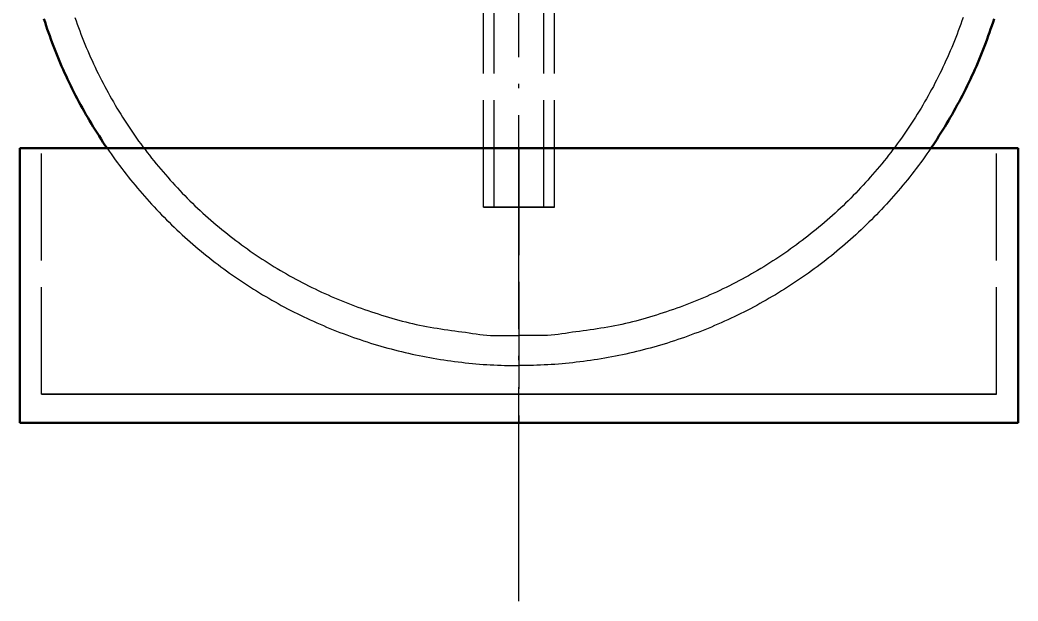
# Model space of a CAD drawing. Header units: millimetres. Extents: x 0 to 420, y 0 to 297.
# Drawn here: x 162.3 to 190.3, y 104 to 120.29 of the extents above; entities that cross this region are included whole.
import ezdxf

# ---------------------------------------------------------------- set-up
doc = ezdxf.new("R2010")
doc.units = ezdxf.units.MM
doc.linetypes.add('ISO02-TRAZOS', pattern=[3.75, 3, -0.75])
doc.linetypes.add('ISO04-TRAZO-PUNTO', pattern=[7.625, 6, -0.75, 0.125, -0.75])
for name, color, linetype, lineweight in [('01-VISIBLE', 7, 'CONTINUOUS', 50), ('02-OCULTA', 4, 'ISO02-TRAZOS', 25), ('03-EJE', 1, 'ISO04-TRAZO-PUNTO', 25)]:
    doc.layers.add(name, color=color, linetype=linetype, lineweight=lineweight)

msp = doc.modelspace()

# ---------------------------------------------------------------- linework, layer by layer
at = {"layer": '01-VISIBLE'}
for p, q in [((162.298, 109), (162.298, 116.7)), ((190.298, 109), (190.298, 116.7))]:
    msp.add_line(p, q, dxfattribs=at)
for points in [[(162.969, 120.322), (163.001, 120.226), (163.033, 120.13), (163.066, 120.035), (163.099, 119.939), (163.133, 119.844), (163.168, 119.749), (163.203, 119.654), (163.238, 119.559), (163.275, 119.465), (163.312, 119.371), (163.35, 119.277), (163.388, 119.184), (163.428, 119.09), (163.468, 118.997), (163.508, 118.905), (163.55, 118.813), (163.592, 118.721), (163.635, 118.629), (163.678, 118.538), (163.722, 118.447), (163.767, 118.356), (163.813, 118.266), (163.859, 118.176), (163.906, 118.086), (163.953, 117.997), (164.001, 117.908), (164.05, 117.819), (164.1, 117.731), (164.15, 117.643), (164.2, 117.555), (164.251, 117.468), (164.303, 117.381), (164.356, 117.295), (164.409, 117.209), (164.462, 117.123), (164.517, 117.038), (164.572, 116.953), (164.627, 116.868), (164.683, 116.784), (164.74, 116.7)], [(189.627, 120.322), (189.596, 120.226), (189.563, 120.13), (189.53, 120.035), (189.497, 119.939), (189.463, 119.844), (189.429, 119.749), (189.394, 119.654), (189.358, 119.559), (189.322, 119.465), (189.285, 119.371), (189.247, 119.277), (189.208, 119.184), (189.169, 119.09), (189.129, 118.997), (189.088, 118.905), (189.047, 118.813), (189.004, 118.721), (188.962, 118.629), (188.918, 118.538), (188.874, 118.447), (188.829, 118.356), (188.783, 118.266), (188.737, 118.176), (188.69, 118.086), (188.643, 117.997), (188.595, 117.908), (188.546, 117.819), (188.497, 117.731), (188.447, 117.643), (188.396, 117.555), (188.345, 117.468), (188.293, 117.381), (188.241, 117.295), (188.188, 117.209), (188.134, 117.123), (188.08, 117.038), (188.025, 116.953), (187.969, 116.868), (187.913, 116.784), (187.856, 116.7)], [(162.298, 116.7), (162.398, 116.7), (162.498, 116.7), (162.598, 116.7), (162.698, 116.7), (162.798, 116.7), (162.898, 116.7), (162.998, 116.7), (163.098, 116.7), (163.198, 116.7), (163.298, 116.7), (163.398, 116.7), (163.498, 116.7), (163.598, 116.7), (163.698, 116.7), (163.798, 116.7), (163.898, 116.7), (163.998, 116.7), (164.098, 116.7), (164.198, 116.7), (164.298, 116.7), (164.398, 116.7), (164.498, 116.7), (164.598, 116.7), (164.698, 116.7), (164.798, 116.7), (164.898, 116.7), (164.998, 116.7), (165.098, 116.7), (165.198, 116.7), (165.298, 116.7), (165.398, 116.7), (165.498, 116.7), (165.598, 116.7), (165.698, 116.7), (165.798, 116.7), (165.898, 116.7), (165.998, 116.7), (166.098, 116.7), (166.198, 116.7), (166.298, 116.7), (166.398, 116.7), (166.498, 116.7), (166.598, 116.7), (166.698, 116.7), (166.798, 116.7), (166.898, 116.7), (166.998, 116.7), (167.098, 116.7), (167.198, 116.7), (167.298, 116.7), (167.398, 116.7), (167.498, 116.7), (167.598, 116.7), (167.698, 116.7), (167.798, 116.7), (167.898, 116.7), (167.998, 116.7), (168.098, 116.7), (168.198, 116.7), (168.298, 116.7), (168.398, 116.7), (168.498, 116.7), (168.598, 116.7), (168.698, 116.7), (168.798, 116.7), (168.898, 116.7), (168.998, 116.7), (169.098, 116.7), (169.198, 116.7), (169.298, 116.7), (169.398, 116.7), (169.498, 116.7), (169.598, 116.7), (169.698, 116.7), (169.798, 116.7), (169.898, 116.7), (169.998, 116.7), (170.098, 116.7), (170.198, 116.7), (170.298, 116.7), (170.398, 116.7), (170.498, 116.7), (170.598, 116.7), (170.698, 116.7), (170.798, 116.7), (170.898, 116.7), (170.998, 116.7), (171.098, 116.7), (171.198, 116.7), (171.298, 116.7), (171.398, 116.7), (171.498, 116.7), (171.598, 116.7), (171.698, 116.7), (171.798, 116.7), (171.898, 116.7), (171.998, 116.7), (172.098, 116.7), (172.198, 116.7), (172.298, 116.7), (172.398, 116.7), (172.498, 116.7), (172.598, 116.7), (172.698, 116.7), (172.798, 116.7), (172.898, 116.7), (172.998, 116.7), (173.098, 116.7), (173.198, 116.7), (173.298, 116.7), (173.398, 116.7), (173.498, 116.7), (173.598, 116.7), (173.698, 116.7), (173.798, 116.7), (173.898, 116.7), (173.998, 116.7), (174.098, 116.7), (174.198, 116.7), (174.298, 116.7), (174.398, 116.7), (174.498, 116.7), (174.598, 116.7), (174.698, 116.7), (174.798, 116.7), (174.898, 116.7), (174.998, 116.7), (175.098, 116.7), (175.198, 116.7), (175.298, 116.7), (175.398, 116.7), (175.498, 116.7), (175.598, 116.7), (175.698, 116.7), (175.798, 116.7), (175.898, 116.7), (175.998, 116.7), (176.098, 116.7), (176.198, 116.7), (176.298, 116.7), (176.398, 116.7), (176.498, 116.7), (176.598, 116.7), (176.698, 116.7), (176.798, 116.7), (176.898, 116.7), (176.998, 116.7), (177.098, 116.7), (177.198, 116.7), (177.298, 116.7), (177.398, 116.7), (177.498, 116.7), (177.598, 116.7), (177.698, 116.7), (177.798, 116.7), (177.898, 116.7), (177.998, 116.7), (178.098, 116.7), (178.198, 116.7), (178.298, 116.7), (178.398, 116.7), (178.498, 116.7), (178.598, 116.7), (178.698, 116.7), (178.798, 116.7), (178.898, 116.7), (178.998, 116.7), (179.098, 116.7), (179.198, 116.7), (179.298, 116.7), (179.398, 116.7), (179.498, 116.7), (179.598, 116.7), (179.698, 116.7), (179.798, 116.7), (179.898, 116.7), (179.998, 116.7), (180.098, 116.7), (180.198, 116.7), (180.298, 116.7), (180.398, 116.7), (180.498, 116.7), (180.598, 116.7), (180.698, 116.7), (180.798, 116.7), (180.898, 116.7), (180.998, 116.7), (181.098, 116.7), (181.198, 116.7), (181.298, 116.7), (181.398, 116.7), (181.498, 116.7), (181.598, 116.7), (181.698, 116.7), (181.798, 116.7), (181.898, 116.7), (181.998, 116.7), (182.098, 116.7), (182.198, 116.7), (182.298, 116.7), (182.398, 116.7), (182.498, 116.7), (182.598, 116.7), (182.698, 116.7), (182.798, 116.7), (182.898, 116.7), (182.998, 116.7), (183.098, 116.7), (183.198, 116.7), (183.298, 116.7), (183.398, 116.7), (183.498, 116.7), (183.598, 116.7), (183.698, 116.7), (183.798, 116.7), (183.898, 116.7), (183.998, 116.7), (184.098, 116.7), (184.198, 116.7), (184.298, 116.7), (184.398, 116.7), (184.498, 116.7), (184.598, 116.7), (184.698, 116.7), (184.798, 116.7), (184.898, 116.7), (184.998, 116.7), (185.098, 116.7), (185.198, 116.7), (185.298, 116.7), (185.398, 116.7), (185.498, 116.7), (185.598, 116.7), (185.698, 116.7), (185.798, 116.7), (185.898, 116.7), (185.998, 116.7), (186.098, 116.7), (186.198, 116.7), (186.298, 116.7), (186.398, 116.7), (186.498, 116.7), (186.598, 116.7), (186.698, 116.7), (186.798, 116.7), (186.898, 116.7), (186.998, 116.7), (187.098, 116.7), (187.198, 116.7), (187.298, 116.7), (187.398, 116.7), (187.498, 116.7), (187.598, 116.7), (187.698, 116.7), (187.798, 116.7), (187.898, 116.7), (187.998, 116.7), (188.098, 116.7), (188.198, 116.7), (188.298, 116.7), (188.398, 116.7), (188.498, 116.7), (188.598, 116.7), (188.698, 116.7), (188.798, 116.7), (188.898, 116.7), (188.998, 116.7), (189.098, 116.7), (189.198, 116.7), (189.298, 116.7), (189.398, 116.7), (189.498, 116.7), (189.598, 116.7), (189.698, 116.7), (189.798, 116.7), (189.898, 116.7), (189.998, 116.7), (190.098, 116.7), (190.198, 116.7), (190.298, 116.7)], [(162.298, 109), (162.398, 109), (162.498, 109), (162.598, 109), (162.698, 109), (162.798, 109), (162.898, 109), (162.998, 109), (163.098, 109), (163.198, 109), (163.298, 109), (163.398, 109), (163.498, 109), (163.598, 109), (163.698, 109), (163.798, 109), (163.898, 109), (163.998, 109), (164.098, 109), (164.198, 109), (164.298, 109), (164.398, 109), (164.498, 109), (164.598, 109), (164.698, 109), (164.798, 109), (164.898, 109), (164.998, 109), (165.098, 109), (165.198, 109), (165.298, 109), (165.398, 109), (165.498, 109), (165.598, 109), (165.698, 109), (165.798, 109), (165.898, 109), (165.998, 109), (166.098, 109), (166.198, 109), (166.298, 109), (166.398, 109), (166.498, 109), (166.598, 109), (166.698, 109), (166.798, 109), (166.898, 109), (166.998, 109), (167.098, 109), (167.198, 109), (167.298, 109), (167.398, 109), (167.498, 109), (167.598, 109), (167.698, 109), (167.798, 109), (167.898, 109), (167.998, 109), (168.098, 109), (168.198, 109), (168.298, 109), (168.398, 109), (168.498, 109), (168.598, 109), (168.698, 109), (168.798, 109), (168.898, 109), (168.998, 109), (169.098, 109), (169.198, 109), (169.298, 109), (169.398, 109), (169.498, 109), (169.598, 109), (169.698, 109), (169.798, 109), (169.898, 109), (169.998, 109), (170.098, 109), (170.198, 109), (170.298, 109), (170.398, 109), (170.498, 109), (170.598, 109), (170.698, 109), (170.798, 109), (170.898, 109), (170.998, 109), (171.098, 109), (171.198, 109), (171.298, 109), (171.398, 109), (171.498, 109), (171.598, 109), (171.698, 109), (171.798, 109), (171.898, 109), (171.998, 109), (172.098, 109), (172.198, 109), (172.298, 109), (172.398, 109), (172.498, 109), (172.598, 109), (172.698, 109), (172.798, 109), (172.898, 109), (172.998, 109), (173.098, 109), (173.198, 109), (173.298, 109), (173.398, 109), (173.498, 109), (173.598, 109), (173.698, 109), (173.798, 109), (173.898, 109), (173.998, 109), (174.098, 109), (174.198, 109), (174.298, 109), (174.398, 109), (174.498, 109), (174.598, 109), (174.698, 109), (174.798, 109), (174.898, 109), (174.998, 109), (175.098, 109), (175.198, 109), (175.298, 109), (175.398, 109), (175.498, 109), (175.598, 109), (175.698, 109), (175.798, 109), (175.898, 109), (175.998, 109), (176.098, 109), (176.198, 109), (176.298, 109), (176.398, 109), (176.498, 109), (176.598, 109), (176.698, 109), (176.798, 109), (176.898, 109), (176.998, 109), (177.098, 109), (177.198, 109), (177.298, 109), (177.398, 109), (177.498, 109), (177.598, 109), (177.698, 109), (177.798, 109), (177.898, 109), (177.998, 109), (178.098, 109), (178.198, 109), (178.298, 109), (178.398, 109), (178.498, 109), (178.598, 109), (178.698, 109), (178.798, 109), (178.898, 109), (178.998, 109), (179.098, 109), (179.198, 109), (179.298, 109), (179.398, 109), (179.498, 109), (179.598, 109), (179.698, 109), (179.798, 109), (179.898, 109), (179.998, 109), (180.098, 109), (180.198, 109), (180.298, 109), (180.398, 109), (180.498, 109), (180.598, 109), (180.698, 109), (180.798, 109), (180.898, 109), (180.998, 109), (181.098, 109), (181.198, 109), (181.298, 109), (181.398, 109), (181.498, 109), (181.598, 109), (181.698, 109), (181.798, 109), (181.898, 109), (181.998, 109), (182.098, 109), (182.198, 109), (182.298, 109), (182.398, 109), (182.498, 109), (182.598, 109), (182.698, 109), (182.798, 109), (182.898, 109), (182.998, 109), (183.098, 109), (183.198, 109), (183.298, 109), (183.398, 109), (183.498, 109), (183.598, 109), (183.698, 109), (183.798, 109), (183.898, 109), (183.998, 109), (184.098, 109), (184.198, 109), (184.298, 109), (184.398, 109), (184.498, 109), (184.598, 109), (184.698, 109), (184.798, 109), (184.898, 109), (184.998, 109), (185.098, 109), (185.198, 109), (185.298, 109), (185.398, 109), (185.498, 109), (185.598, 109), (185.698, 109), (185.798, 109), (185.898, 109), (185.998, 109), (186.098, 109), (186.198, 109), (186.298, 109), (186.398, 109), (186.498, 109), (186.598, 109), (186.698, 109), (186.798, 109), (186.898, 109), (186.998, 109), (187.098, 109), (187.198, 109), (187.298, 109), (187.398, 109), (187.498, 109), (187.598, 109), (187.698, 109), (187.798, 109), (187.898, 109), (187.998, 109), (188.098, 109), (188.198, 109), (188.298, 109), (188.398, 109), (188.498, 109), (188.598, 109), (188.698, 109), (188.798, 109), (188.898, 109), (188.998, 109), (189.098, 109), (189.198, 109), (189.298, 109), (189.398, 109), (189.498, 109), (189.598, 109), (189.698, 109), (189.798, 109), (189.898, 109), (189.998, 109), (190.098, 109), (190.198, 109), (190.298, 109)]]:
    msp.add_lwpolyline(points, dxfattribs=at)
at = {"layer": '02-OCULTA'}
for p, q in [((175.298, 115.04), (175.298, 244.476)), ((175.598, 115.04), (175.598, 244.476)), ((176.998, 115.04), (176.998, 244.476)), ((177.298, 115.04), (177.298, 244.476)), ((162.898, 109.8), (162.898, 116.7)), ((176.298, 116.7), (176.298, 109)), ((189.698, 109.8), (189.698, 116.7))]:
    msp.add_line(p, q, dxfattribs=at)
for points in [[(163.839, 120.362), (163.872, 120.267), (163.905, 120.172), (163.94, 120.078), (163.974, 119.984), (164.01, 119.89), (164.046, 119.796), (164.083, 119.703), (164.121, 119.61), (164.159, 119.517), (164.198, 119.425), (164.238, 119.333), (164.279, 119.241), (164.32, 119.15), (164.362, 119.058), (164.405, 118.968), (164.448, 118.877), (164.492, 118.787), (164.536, 118.697), (164.582, 118.607), (164.628, 118.518), (164.675, 118.429), (164.722, 118.341), (164.77, 118.253), (164.819, 118.165), (164.868, 118.078), (164.918, 117.991), (164.969, 117.904), (165.02, 117.818), (165.072, 117.732), (165.125, 117.647), (165.178, 117.562), (165.232, 117.477), (165.287, 117.393), (165.342, 117.309), (165.398, 117.226), (165.455, 117.143), (165.512, 117.061), (165.57, 116.979), (165.628, 116.897), (165.687, 116.816), (165.747, 116.735), (165.807, 116.655), (165.868, 116.575), (165.93, 116.496), (165.992, 116.417), (166.054, 116.339), (166.118, 116.261), (166.182, 116.183), (166.246, 116.107), (166.311, 116.03), (166.377, 115.954), (166.443, 115.879), (166.51, 115.804), (166.577, 115.73), (166.645, 115.656), (166.714, 115.582), (166.783, 115.509), (166.852, 115.437), (166.922, 115.365), (166.993, 115.294), (167.064, 115.224), (167.136, 115.153), (167.208, 115.084), (167.281, 115.015), (167.355, 114.946), (167.429, 114.878), (167.503, 114.811), (167.578, 114.744), (167.653, 114.678), (167.729, 114.612), (167.806, 114.547), (167.882, 114.483), (167.96, 114.419), (168.038, 114.356), (168.116, 114.293), (168.195, 114.231), (168.274, 114.169), (168.354, 114.108), (168.434, 114.048), (168.515, 113.989), (168.596, 113.929), (168.678, 113.871), (168.76, 113.813), (168.842, 113.756), (168.925, 113.7), (169.008, 113.644), (169.092, 113.588), (169.176, 113.534), (169.261, 113.48), (169.346, 113.427), (169.432, 113.374), (169.517, 113.322), (169.604, 113.271), (169.69, 113.22), (169.777, 113.17), (169.864, 113.12), (169.952, 113.072), (170.04, 113.023), (170.129, 112.976), (170.217, 112.929), (170.307, 112.883), (170.396, 112.838), (170.486, 112.793), (170.576, 112.749), (170.667, 112.705), (170.757, 112.663), (170.849, 112.621), (170.94, 112.58), (171.032, 112.539), (171.124, 112.5), (171.217, 112.461), (171.309, 112.423), (171.403, 112.385), (171.496, 112.349), (171.59, 112.313), (171.684, 112.277), (171.778, 112.243), (171.872, 112.209), (171.967, 112.176), (172.062, 112.143), (172.157, 112.111), (172.252, 112.079), (172.348, 112.048), (172.443, 112.018), (172.539, 111.988), (172.635, 111.959), (172.731, 111.93), (172.828, 111.903), (172.924, 111.876), (173.021, 111.85), (173.119, 111.825), (173.216, 111.801), (173.314, 111.778), (173.412, 111.756), (173.51, 111.736), (173.608, 111.716), (173.707, 111.697), (173.806, 111.68), (173.905, 111.663), (174.004, 111.647), (174.103, 111.632), (174.202, 111.617), (174.302, 111.603), (174.401, 111.588), (174.5, 111.575), (174.6, 111.561), (174.699, 111.548), (174.799, 111.535), (174.898, 111.52), (174.997, 111.505), (175.096, 111.489), (175.195, 111.473), (175.295, 111.462), (175.395, 111.454), (175.495, 111.449), (175.596, 111.446), (175.696, 111.444), (175.796, 111.443), (175.897, 111.442), (175.997, 111.441), (176.097, 111.44), (176.198, 111.44), (176.298, 111.44)], [(188.757, 120.362), (188.724, 120.267), (188.691, 120.172), (188.657, 120.078), (188.622, 119.984), (188.586, 119.89), (188.55, 119.796), (188.513, 119.703), (188.475, 119.61), (188.437, 119.517), (188.398, 119.425), (188.358, 119.333), (188.318, 119.241), (188.276, 119.15), (188.234, 119.058), (188.192, 118.968), (188.149, 118.877), (188.105, 118.787), (188.06, 118.697), (188.014, 118.607), (187.968, 118.518), (187.922, 118.429), (187.874, 118.341), (187.826, 118.253), (187.778, 118.165), (187.728, 118.078), (187.678, 117.991), (187.627, 117.904), (187.576, 117.818), (187.524, 117.732), (187.471, 117.647), (187.418, 117.562), (187.364, 117.477), (187.309, 117.393), (187.254, 117.309), (187.198, 117.226), (187.141, 117.143), (187.084, 117.061), (187.026, 116.979), (186.968, 116.897), (186.909, 116.816), (186.849, 116.735), (186.789, 116.655), (186.728, 116.575), (186.667, 116.496), (186.605, 116.417), (186.542, 116.339), (186.479, 116.261), (186.415, 116.183), (186.35, 116.107), (186.285, 116.03), (186.219, 115.954), (186.153, 115.879), (186.086, 115.804), (186.019, 115.73), (185.951, 115.656), (185.883, 115.582), (185.814, 115.509), (185.744, 115.437), (185.674, 115.365), (185.603, 115.294), (185.532, 115.224), (185.46, 115.153), (185.388, 115.084), (185.315, 115.015), (185.242, 114.946), (185.168, 114.878), (185.093, 114.811), (185.018, 114.744), (184.943, 114.678), (184.867, 114.612), (184.791, 114.547), (184.714, 114.483), (184.636, 114.419), (184.559, 114.356), (184.48, 114.293), (184.401, 114.231), (184.322, 114.169), (184.242, 114.108), (184.162, 114.048), (184.081, 113.989), (184, 113.929), (183.919, 113.871), (183.837, 113.813), (183.754, 113.756), (183.671, 113.7), (183.588, 113.644), (183.504, 113.588), (183.42, 113.534), (183.335, 113.48), (183.25, 113.427), (183.165, 113.374), (183.079, 113.322), (182.993, 113.271), (182.906, 113.22), (182.819, 113.17), (182.732, 113.12), (182.644, 113.072), (182.556, 113.023), (182.468, 112.976), (182.379, 112.929), (182.29, 112.883), (182.2, 112.838), (182.11, 112.793), (182.02, 112.749), (181.93, 112.705), (181.839, 112.663), (181.748, 112.621), (181.656, 112.58), (181.564, 112.539), (181.472, 112.5), (181.38, 112.461), (181.287, 112.423), (181.194, 112.385), (181.1, 112.349), (181.007, 112.313), (180.913, 112.277), (180.818, 112.243), (180.724, 112.209), (180.629, 112.176), (180.534, 112.143), (180.439, 112.111), (180.344, 112.079), (180.249, 112.048), (180.153, 112.018), (180.057, 111.988), (179.961, 111.959), (179.865, 111.93), (179.769, 111.903), (179.672, 111.876), (179.575, 111.85), (179.478, 111.825), (179.38, 111.801), (179.283, 111.778), (179.185, 111.756), (179.086, 111.736), (178.988, 111.716), (178.889, 111.697), (178.79, 111.68), (178.692, 111.663), (178.592, 111.647), (178.493, 111.632), (178.394, 111.617), (178.295, 111.603), (178.195, 111.588), (178.096, 111.575), (177.996, 111.561), (177.897, 111.548), (177.798, 111.535), (177.698, 111.52), (177.599, 111.505), (177.5, 111.489), (177.401, 111.473), (177.301, 111.462), (177.201, 111.454), (177.101, 111.449), (177.001, 111.446), (176.9, 111.444), (176.8, 111.443), (176.7, 111.442), (176.599, 111.441), (176.499, 111.44), (176.399, 111.44), (176.298, 111.44)], [(176.298, 116.7), (176.198, 116.7), (176.098, 116.7), (175.998, 116.7), (175.898, 116.7), (175.798, 116.7), (175.698, 116.7), (175.598, 116.7), (175.498, 116.7), (175.398, 116.7), (175.298, 116.7), (175.198, 116.7), (175.098, 116.7), (174.998, 116.7), (174.898, 116.7), (174.798, 116.7), (174.698, 116.7), (174.598, 116.7), (174.498, 116.7), (174.398, 116.7), (174.298, 116.7), (174.198, 116.7), (174.098, 116.7), (173.998, 116.7), (173.898, 116.7), (173.798, 116.7), (173.698, 116.7), (173.598, 116.7), (173.498, 116.7), (173.398, 116.7), (173.298, 116.7), (173.198, 116.7), (173.098, 116.7), (172.998, 116.7), (172.898, 116.7), (172.798, 116.7), (172.698, 116.7), (172.598, 116.7), (172.498, 116.7), (172.398, 116.7), (172.298, 116.7), (172.198, 116.7), (172.098, 116.7), (171.998, 116.7), (171.898, 116.7), (171.798, 116.7), (171.698, 116.7), (171.598, 116.7), (171.498, 116.7), (171.398, 116.7), (171.298, 116.7), (171.198, 116.7), (171.098, 116.7), (170.998, 116.7), (170.898, 116.7), (170.798, 116.7), (170.698, 116.7), (170.598, 116.7), (170.498, 116.7), (170.398, 116.7), (170.298, 116.7), (170.198, 116.7), (170.098, 116.7), (169.998, 116.7), (169.898, 116.7), (169.798, 116.7), (169.698, 116.7), (169.598, 116.7), (169.498, 116.7), (169.398, 116.7), (169.298, 116.7), (169.198, 116.7), (169.098, 116.7), (168.998, 116.7), (168.898, 116.7), (168.798, 116.7), (168.698, 116.7), (168.598, 116.7), (168.498, 116.7), (168.398, 116.7), (168.298, 116.7), (168.198, 116.7), (168.098, 116.7), (167.998, 116.7), (167.898, 116.7), (167.798, 116.7), (167.698, 116.7), (167.598, 116.7), (167.498, 116.7), (167.398, 116.7), (167.298, 116.7), (167.198, 116.7), (167.098, 116.7), (166.998, 116.7), (166.898, 116.7), (166.798, 116.7), (166.698, 116.7), (166.598, 116.7), (166.498, 116.7), (166.398, 116.7), (166.298, 116.7), (166.198, 116.7), (166.098, 116.7), (165.998, 116.7), (165.898, 116.7), (165.798, 116.7), (165.698, 116.7), (165.598, 116.7), (165.498, 116.7), (165.398, 116.7), (165.298, 116.7), (165.198, 116.7), (165.098, 116.7), (164.998, 116.7), (164.898, 116.7), (164.798, 116.7), (164.698, 116.7), (164.598, 116.7), (164.498, 116.7), (164.398, 116.7), (164.298, 116.7), (164.198, 116.7), (164.098, 116.7), (163.998, 116.7), (163.898, 116.7), (163.798, 116.7), (163.698, 116.7), (163.598, 116.7), (163.498, 116.7), (163.398, 116.7), (163.298, 116.7), (163.198, 116.7), (163.098, 116.7), (162.998, 116.7), (162.898, 116.7), (162.798, 116.7), (162.698, 116.7), (162.598, 116.7), (162.498, 116.7), (162.398, 116.7), (162.298, 116.7)], [(176.298, 116.7), (176.198, 116.7), (176.098, 116.7), (175.998, 116.7), (175.898, 116.7), (175.798, 116.7), (175.698, 116.7), (175.598, 116.7), (175.498, 116.7), (175.398, 116.7), (175.298, 116.7), (175.198, 116.7), (175.098, 116.7), (174.998, 116.7), (174.898, 116.7), (174.798, 116.7), (174.698, 116.7), (174.598, 116.7), (174.498, 116.7), (174.398, 116.7), (174.298, 116.7), (174.198, 116.7), (174.098, 116.7), (173.998, 116.7), (173.898, 116.7), (173.798, 116.7), (173.698, 116.7), (173.598, 116.7), (173.498, 116.7), (173.398, 116.7), (173.298, 116.7), (173.198, 116.7), (173.098, 116.7), (172.998, 116.7), (172.898, 116.7), (172.798, 116.7), (172.698, 116.7), (172.598, 116.7), (172.498, 116.7), (172.398, 116.7), (172.298, 116.7), (172.198, 116.7), (172.098, 116.7), (171.998, 116.7), (171.898, 116.7), (171.798, 116.7), (171.698, 116.7), (171.598, 116.7), (171.498, 116.7), (171.398, 116.7), (171.298, 116.7), (171.198, 116.7), (171.098, 116.7), (170.998, 116.7), (170.898, 116.7), (170.798, 116.7), (170.698, 116.7), (170.598, 116.7), (170.498, 116.7), (170.398, 116.7), (170.298, 116.7), (170.198, 116.7), (170.098, 116.7), (169.998, 116.7), (169.898, 116.7), (169.798, 116.7), (169.698, 116.7), (169.598, 116.7), (169.498, 116.7), (169.398, 116.7), (169.298, 116.7), (169.198, 116.7), (169.098, 116.7), (168.998, 116.7), (168.898, 116.7), (168.798, 116.7), (168.698, 116.7), (168.598, 116.7), (168.498, 116.7), (168.398, 116.7), (168.298, 116.7), (168.198, 116.7), (168.098, 116.7), (167.998, 116.7), (167.898, 116.7), (167.798, 116.7), (167.698, 116.7), (167.598, 116.7), (167.498, 116.7), (167.398, 116.7), (167.298, 116.7), (167.198, 116.7), (167.098, 116.7), (166.998, 116.7), (166.898, 116.7), (166.798, 116.7), (166.698, 116.7), (166.598, 116.7), (166.498, 116.7), (166.398, 116.7), (166.298, 116.7), (166.198, 116.7), (166.098, 116.7), (165.998, 116.7), (165.898, 116.7), (165.798, 116.7), (165.698, 116.7), (165.598, 116.7), (165.498, 116.7), (165.398, 116.7), (165.298, 116.7), (165.198, 116.7), (165.098, 116.7), (164.998, 116.7), (164.898, 116.7), (164.798, 116.7), (164.698, 116.7), (164.598, 116.7), (164.498, 116.7), (164.398, 116.7), (164.298, 116.7), (164.198, 116.7), (164.098, 116.7), (163.998, 116.7), (163.898, 116.7), (163.798, 116.7), (163.698, 116.7), (163.598, 116.7), (163.498, 116.7), (163.398, 116.7), (163.298, 116.7), (163.198, 116.7), (163.098, 116.7), (162.998, 116.7), (162.898, 116.7)], [(162.898, 116.7), (162.998, 116.7), (163.098, 116.7), (163.198, 116.7), (163.298, 116.7), (163.398, 116.7), (163.498, 116.7), (163.598, 116.7), (163.698, 116.7), (163.798, 116.7), (163.898, 116.7), (163.998, 116.7), (164.098, 116.7), (164.198, 116.7), (164.298, 116.7), (164.398, 116.7), (164.498, 116.7), (164.598, 116.7), (164.698, 116.7), (164.798, 116.7), (164.898, 116.7), (164.998, 116.7), (165.098, 116.7), (165.198, 116.7), (165.298, 116.7), (165.398, 116.7), (165.498, 116.7), (165.598, 116.7), (165.698, 116.7), (165.798, 116.7), (165.898, 116.7), (165.998, 116.7), (166.098, 116.7), (166.198, 116.7), (166.298, 116.7), (166.398, 116.7), (166.498, 116.7), (166.598, 116.7), (166.698, 116.7), (166.798, 116.7), (166.898, 116.7), (166.998, 116.7), (167.098, 116.7), (167.198, 116.7), (167.298, 116.7), (167.398, 116.7), (167.498, 116.7), (167.598, 116.7), (167.698, 116.7), (167.798, 116.7), (167.898, 116.7), (167.998, 116.7), (168.098, 116.7), (168.198, 116.7), (168.298, 116.7), (168.398, 116.7), (168.498, 116.7), (168.598, 116.7), (168.698, 116.7), (168.798, 116.7), (168.898, 116.7), (168.998, 116.7), (169.098, 116.7), (169.198, 116.7), (169.298, 116.7), (169.398, 116.7), (169.498, 116.7), (169.598, 116.7), (169.698, 116.7), (169.798, 116.7), (169.898, 116.7), (169.998, 116.7), (170.098, 116.7), (170.198, 116.7), (170.298, 116.7), (170.398, 116.7), (170.498, 116.7), (170.598, 116.7), (170.698, 116.7), (170.798, 116.7), (170.898, 116.7), (170.998, 116.7), (171.098, 116.7), (171.198, 116.7), (171.298, 116.7), (171.398, 116.7), (171.498, 116.7), (171.598, 116.7), (171.698, 116.7), (171.798, 116.7), (171.898, 116.7), (171.998, 116.7), (172.098, 116.7), (172.198, 116.7), (172.298, 116.7), (172.398, 116.7), (172.498, 116.7), (172.598, 116.7), (172.698, 116.7), (172.798, 116.7), (172.898, 116.7), (172.998, 116.7), (173.098, 116.7), (173.198, 116.7), (173.298, 116.7), (173.398, 116.7), (173.498, 116.7), (173.598, 116.7), (173.698, 116.7), (173.798, 116.7), (173.898, 116.7), (173.998, 116.7), (174.098, 116.7), (174.198, 116.7), (174.298, 116.7), (174.398, 116.7), (174.498, 116.7), (174.598, 116.7), (174.698, 116.7), (174.798, 116.7), (174.898, 116.7), (174.998, 116.7), (175.098, 116.7), (175.198, 116.7), (175.298, 116.7), (175.398, 116.7), (175.498, 116.7), (175.598, 116.7), (175.698, 116.7), (175.798, 116.7), (175.898, 116.7), (175.998, 116.7), (176.098, 116.7), (176.198, 116.7), (176.298, 116.7), (176.398, 116.7), (176.498, 116.7), (176.598, 116.7), (176.698, 116.7), (176.798, 116.7), (176.898, 116.7), (176.998, 116.7), (177.098, 116.7), (177.198, 116.7), (177.298, 116.7), (177.398, 116.7), (177.498, 116.7), (177.598, 116.7), (177.698, 116.7), (177.798, 116.7), (177.898, 116.7), (177.998, 116.7), (178.098, 116.7), (178.198, 116.7), (178.298, 116.7), (178.398, 116.7), (178.498, 116.7), (178.598, 116.7), (178.698, 116.7), (178.798, 116.7), (178.898, 116.7), (178.998, 116.7), (179.098, 116.7), (179.198, 116.7), (179.298, 116.7), (179.398, 116.7), (179.498, 116.7), (179.598, 116.7), (179.698, 116.7), (179.798, 116.7), (179.898, 116.7), (179.998, 116.7), (180.098, 116.7), (180.198, 116.7), (180.298, 116.7), (180.398, 116.7), (180.498, 116.7), (180.598, 116.7), (180.698, 116.7), (180.798, 116.7), (180.898, 116.7), (180.998, 116.7), (181.098, 116.7), (181.198, 116.7), (181.298, 116.7), (181.398, 116.7), (181.498, 116.7), (181.598, 116.7), (181.698, 116.7), (181.798, 116.7), (181.898, 116.7), (181.998, 116.7), (182.098, 116.7), (182.198, 116.7), (182.298, 116.7), (182.398, 116.7), (182.498, 116.7), (182.598, 116.7), (182.698, 116.7), (182.798, 116.7), (182.898, 116.7), (182.998, 116.7), (183.098, 116.7), (183.198, 116.7), (183.298, 116.7), (183.398, 116.7), (183.498, 116.7), (183.598, 116.7), (183.698, 116.7), (183.798, 116.7), (183.898, 116.7), (183.998, 116.7), (184.098, 116.7), (184.198, 116.7), (184.298, 116.7), (184.398, 116.7), (184.498, 116.7), (184.598, 116.7), (184.698, 116.7), (184.798, 116.7), (184.898, 116.7), (184.998, 116.7), (185.098, 116.7), (185.198, 116.7), (185.298, 116.7), (185.398, 116.7), (185.498, 116.7), (185.598, 116.7), (185.698, 116.7), (185.798, 116.7), (185.898, 116.7), (185.998, 116.7), (186.098, 116.7), (186.198, 116.7), (186.298, 116.7), (186.398, 116.7), (186.498, 116.7), (186.598, 116.7), (186.698, 116.7), (186.798, 116.7), (186.898, 116.7), (186.998, 116.7), (187.098, 116.7), (187.198, 116.7), (187.298, 116.7), (187.398, 116.7), (187.498, 116.7), (187.598, 116.7), (187.698, 116.7), (187.798, 116.7), (187.898, 116.7), (187.998, 116.7), (188.098, 116.7), (188.198, 116.7), (188.298, 116.7), (188.398, 116.7), (188.498, 116.7), (188.598, 116.7), (188.698, 116.7), (188.798, 116.7), (188.898, 116.7), (188.998, 116.7), (189.098, 116.7), (189.198, 116.7), (189.298, 116.7), (189.398, 116.7), (189.498, 116.7), (189.598, 116.7), (189.698, 116.7)], [(164.74, 116.7), (164.797, 116.617), (164.855, 116.535), (164.913, 116.453), (164.972, 116.371), (165.032, 116.29), (165.092, 116.209), (165.152, 116.128), (165.214, 116.048), (165.275, 115.969), (165.338, 115.89), (165.401, 115.811), (165.464, 115.733), (165.528, 115.655), (165.593, 115.578), (165.658, 115.501), (165.724, 115.425), (165.79, 115.349), (165.857, 115.274), (165.924, 115.199), (165.992, 115.125), (166.061, 115.051), (166.13, 114.977), (166.199, 114.904), (166.269, 114.832), (166.34, 114.76), (166.411, 114.689), (166.482, 114.618), (166.554, 114.547), (166.627, 114.478), (166.7, 114.408), (166.774, 114.339), (166.848, 114.271), (166.922, 114.204), (166.997, 114.136), (167.073, 114.07), (167.149, 114.004), (167.225, 113.938), (167.302, 113.873), (167.38, 113.809), (167.457, 113.745), (167.536, 113.681), (167.615, 113.619), (167.694, 113.556), (167.773, 113.495), (167.854, 113.434), (167.934, 113.373), (168.015, 113.313), (168.097, 113.254), (168.178, 113.195), (168.261, 113.137), (168.343, 113.08), (168.426, 113.023), (168.51, 112.967), (168.594, 112.911), (168.678, 112.856), (168.763, 112.801), (168.848, 112.747), (168.933, 112.694), (169.019, 112.641), (169.105, 112.589), (169.192, 112.538), (169.279, 112.487), (169.366, 112.437), (169.454, 112.387), (169.542, 112.338), (169.63, 112.29), (169.719, 112.242), (169.808, 112.195), (169.898, 112.149), (169.987, 112.103), (170.077, 112.058), (170.168, 112.014), (170.259, 111.97), (170.35, 111.927), (170.441, 111.884), (170.533, 111.843), (170.624, 111.801), (170.717, 111.761), (170.809, 111.721), (170.902, 111.682), (170.995, 111.643), (171.088, 111.606), (171.182, 111.569), (171.276, 111.532), (171.37, 111.496), (171.464, 111.461), (171.559, 111.427), (171.654, 111.393), (171.749, 111.36), (171.845, 111.328), (171.94, 111.296), (172.036, 111.265), (172.132, 111.234), (172.228, 111.205), (172.325, 111.176), (172.421, 111.148), (172.518, 111.12), (172.615, 111.093), (172.713, 111.067), (172.81, 111.042), (172.908, 111.017), (173.006, 110.993), (173.104, 110.97), (173.202, 110.947), (173.3, 110.925), (173.398, 110.904), (173.497, 110.883), (173.596, 110.864), (173.695, 110.844), (173.794, 110.826), (173.893, 110.808), (173.992, 110.791), (174.092, 110.775), (174.191, 110.76), (174.291, 110.745), (174.39, 110.731), (174.49, 110.717), (174.59, 110.705), (174.69, 110.693), (174.79, 110.682), (174.89, 110.671), (174.991, 110.661), (175.091, 110.652), (175.191, 110.644), (175.292, 110.636), (175.392, 110.63), (175.493, 110.623), (175.593, 110.618), (175.694, 110.613), (175.795, 110.609), (175.895, 110.606), (175.996, 110.603), (176.097, 110.602), (176.197, 110.601), (176.298, 110.6)], [(190.298, 116.7), (190.197, 116.7), (190.097, 116.7), (189.996, 116.7), (189.895, 116.7), (189.795, 116.7), (189.694, 116.7), (189.593, 116.7), (189.492, 116.7), (189.392, 116.7), (189.291, 116.7), (189.19, 116.7), (189.09, 116.7), (188.989, 116.7), (188.888, 116.7), (188.787, 116.7), (188.687, 116.7), (188.586, 116.7), (188.485, 116.7), (188.384, 116.7), (188.284, 116.7), (188.183, 116.7), (188.082, 116.7), (187.982, 116.7), (187.881, 116.7), (187.78, 116.7), (187.679, 116.7), (187.579, 116.7), (187.478, 116.7), (187.377, 116.7), (187.277, 116.7), (187.176, 116.7), (187.075, 116.7), (186.974, 116.7), (186.874, 116.7), (186.773, 116.7), (186.672, 116.7), (186.572, 116.7), (186.471, 116.7), (186.37, 116.7), (186.269, 116.7), (186.169, 116.7), (186.068, 116.7), (185.967, 116.7), (185.867, 116.7), (185.766, 116.7), (185.665, 116.7), (185.564, 116.7), (185.464, 116.7), (185.363, 116.7), (185.262, 116.7), (185.161, 116.7), (185.061, 116.7), (184.96, 116.7), (184.859, 116.7), (184.759, 116.7), (184.658, 116.7), (184.557, 116.7), (184.456, 116.7), (184.356, 116.7), (184.255, 116.7), (184.154, 116.7), (184.054, 116.7), (183.953, 116.7), (183.852, 116.7), (183.751, 116.7), (183.651, 116.7), (183.55, 116.7), (183.449, 116.7), (183.349, 116.7), (183.248, 116.7), (183.147, 116.7), (183.046, 116.7), (182.946, 116.7), (182.845, 116.7), (182.744, 116.7), (182.643, 116.7), (182.543, 116.7), (182.442, 116.7), (182.341, 116.7), (182.241, 116.7), (182.14, 116.7), (182.039, 116.7), (181.938, 116.7), (181.838, 116.7), (181.737, 116.7), (181.636, 116.7), (181.536, 116.7), (181.435, 116.7), (181.334, 116.7), (181.233, 116.7), (181.133, 116.7), (181.032, 116.7), (180.931, 116.7), (180.831, 116.7), (180.73, 116.7), (180.629, 116.7), (180.528, 116.7), (180.428, 116.7), (180.327, 116.7), (180.226, 116.7), (180.125, 116.7), (180.025, 116.7), (179.924, 116.7), (179.823, 116.7), (179.723, 116.7), (179.622, 116.7), (179.521, 116.7), (179.42, 116.7), (179.32, 116.7), (179.219, 116.7), (179.118, 116.7), (179.018, 116.7), (178.917, 116.7), (178.816, 116.7), (178.715, 116.7), (178.615, 116.7), (178.514, 116.7), (178.413, 116.7), (178.313, 116.7), (178.212, 116.7), (178.111, 116.7), (178.01, 116.7), (177.91, 116.7), (177.809, 116.7), (177.708, 116.7), (177.608, 116.7), (177.507, 116.7), (177.406, 116.7), (177.305, 116.7), (177.205, 116.7), (177.104, 116.7), (177.003, 116.7), (176.902, 116.7), (176.802, 116.7), (176.701, 116.7), (176.6, 116.7), (176.5, 116.7), (176.399, 116.7), (176.298, 116.7)], [(189.698, 116.7), (189.598, 116.7), (189.498, 116.7), (189.398, 116.7), (189.298, 116.7), (189.198, 116.7), (189.098, 116.7), (188.998, 116.7), (188.898, 116.7), (188.798, 116.7), (188.698, 116.7), (188.598, 116.7), (188.498, 116.7), (188.398, 116.7), (188.298, 116.7), (188.198, 116.7), (188.098, 116.7), (187.998, 116.7), (187.898, 116.7), (187.798, 116.7), (187.698, 116.7), (187.598, 116.7), (187.498, 116.7), (187.398, 116.7), (187.298, 116.7), (187.198, 116.7), (187.098, 116.7), (186.998, 116.7), (186.898, 116.7), (186.798, 116.7), (186.698, 116.7), (186.598, 116.7), (186.498, 116.7), (186.398, 116.7), (186.298, 116.7), (186.198, 116.7), (186.098, 116.7), (185.998, 116.7), (185.898, 116.7), (185.798, 116.7), (185.698, 116.7), (185.598, 116.7), (185.498, 116.7), (185.398, 116.7), (185.298, 116.7), (185.198, 116.7), (185.098, 116.7), (184.998, 116.7), (184.898, 116.7), (184.798, 116.7), (184.698, 116.7), (184.598, 116.7), (184.498, 116.7), (184.398, 116.7), (184.298, 116.7), (184.198, 116.7), (184.098, 116.7), (183.998, 116.7), (183.898, 116.7), (183.798, 116.7), (183.698, 116.7), (183.598, 116.7), (183.498, 116.7), (183.398, 116.7), (183.298, 116.7), (183.198, 116.7), (183.098, 116.7), (182.998, 116.7), (182.898, 116.7), (182.798, 116.7), (182.698, 116.7), (182.598, 116.7), (182.498, 116.7), (182.398, 116.7), (182.298, 116.7), (182.198, 116.7), (182.098, 116.7), (181.998, 116.7), (181.898, 116.7), (181.798, 116.7), (181.698, 116.7), (181.598, 116.7), (181.498, 116.7), (181.398, 116.7), (181.298, 116.7), (181.198, 116.7), (181.098, 116.7), (180.998, 116.7), (180.898, 116.7), (180.798, 116.7), (180.698, 116.7), (180.598, 116.7), (180.498, 116.7), (180.398, 116.7), (180.298, 116.7), (180.198, 116.7), (180.098, 116.7), (179.998, 116.7), (179.898, 116.7), (179.798, 116.7), (179.698, 116.7), (179.598, 116.7), (179.498, 116.7), (179.398, 116.7), (179.298, 116.7), (179.198, 116.7), (179.098, 116.7), (178.998, 116.7), (178.898, 116.7), (178.798, 116.7), (178.698, 116.7), (178.598, 116.7), (178.498, 116.7), (178.398, 116.7), (178.298, 116.7), (178.198, 116.7), (178.098, 116.7), (177.998, 116.7), (177.898, 116.7), (177.798, 116.7), (177.698, 116.7), (177.598, 116.7), (177.498, 116.7), (177.398, 116.7), (177.298, 116.7), (177.198, 116.7), (177.098, 116.7), (176.998, 116.7), (176.898, 116.7), (176.798, 116.7), (176.698, 116.7), (176.598, 116.7), (176.498, 116.7), (176.398, 116.7), (176.298, 116.7)], [(187.856, 116.7), (187.799, 116.617), (187.741, 116.535), (187.683, 116.453), (187.624, 116.371), (187.565, 116.29), (187.505, 116.209), (187.444, 116.128), (187.383, 116.048), (187.321, 115.969), (187.259, 115.89), (187.196, 115.811), (187.132, 115.733), (187.068, 115.655), (187.003, 115.578), (186.938, 115.501), (186.872, 115.425), (186.806, 115.349), (186.739, 115.274), (186.672, 115.199), (186.604, 115.125), (186.536, 115.051), (186.467, 114.977), (186.397, 114.904), (186.327, 114.832), (186.257, 114.76), (186.186, 114.689), (186.114, 114.618), (186.042, 114.547), (185.969, 114.478), (185.896, 114.408), (185.823, 114.339), (185.749, 114.271), (185.674, 114.204), (185.599, 114.136), (185.524, 114.07), (185.448, 114.004), (185.371, 113.938), (185.294, 113.873), (185.217, 113.809), (185.139, 113.745), (185.061, 113.681), (184.982, 113.619), (184.903, 113.556), (184.823, 113.495), (184.743, 113.434), (184.662, 113.373), (184.581, 113.313), (184.5, 113.254), (184.418, 113.195), (184.336, 113.137), (184.253, 113.08), (184.17, 113.023), (184.086, 112.967), (184.003, 112.911), (183.918, 112.856), (183.834, 112.801), (183.748, 112.747), (183.663, 112.694), (183.577, 112.641), (183.491, 112.589), (183.404, 112.538), (183.317, 112.487), (183.23, 112.437), (183.142, 112.387), (183.054, 112.338), (182.966, 112.29), (182.877, 112.242), (182.788, 112.195), (182.699, 112.149), (182.609, 112.103), (182.519, 112.058), (182.428, 112.014), (182.338, 111.97), (182.247, 111.927), (182.155, 111.884), (182.064, 111.843), (181.972, 111.801), (181.88, 111.761), (181.787, 111.721), (181.694, 111.682), (181.601, 111.643), (181.508, 111.606), (181.414, 111.569), (181.32, 111.532), (181.226, 111.496), (181.132, 111.461), (181.037, 111.427), (180.942, 111.393), (180.847, 111.36), (180.752, 111.328), (180.656, 111.296), (180.56, 111.265), (180.464, 111.234), (180.368, 111.205), (180.272, 111.176), (180.175, 111.148), (180.078, 111.12), (179.981, 111.093), (179.884, 111.067), (179.786, 111.042), (179.689, 111.017), (179.591, 110.993), (179.493, 110.97), (179.395, 110.947), (179.296, 110.925), (179.198, 110.904), (179.099, 110.883), (179.001, 110.864), (178.902, 110.844), (178.803, 110.826), (178.703, 110.808), (178.604, 110.791), (178.505, 110.775), (178.405, 110.76), (178.306, 110.745), (178.206, 110.731), (178.106, 110.717), (178.006, 110.705), (177.906, 110.693), (177.806, 110.682), (177.706, 110.671), (177.606, 110.661), (177.505, 110.652), (177.405, 110.644), (177.304, 110.636), (177.204, 110.63), (177.103, 110.623), (177.003, 110.618), (176.902, 110.613), (176.802, 110.609), (176.701, 110.606), (176.6, 110.603), (176.5, 110.602), (176.399, 110.601), (176.298, 110.6)], [(176.298, 115.04), (176.198, 115.04), (176.098, 115.04), (175.998, 115.04), (175.898, 115.04), (175.798, 115.04), (175.698, 115.04), (175.598, 115.04), (175.498, 115.04), (175.398, 115.04), (175.298, 115.04)], [(175.298, 115.04), (175.398, 115.04), (175.498, 115.04), (175.598, 115.04), (175.698, 115.04), (175.798, 115.04), (175.898, 115.04), (175.998, 115.04), (176.098, 115.04), (176.198, 115.04), (176.298, 115.04), (176.398, 115.04), (176.498, 115.04), (176.598, 115.04), (176.698, 115.04), (176.798, 115.04), (176.898, 115.04), (176.998, 115.04), (177.098, 115.04), (177.198, 115.04), (177.298, 115.04)], [(176.298, 115.04), (176.198, 115.04), (176.098, 115.04), (175.998, 115.04), (175.898, 115.04), (175.798, 115.04), (175.698, 115.04), (175.598, 115.04)], [(175.598, 115.04), (175.698, 115.04), (175.798, 115.04), (175.898, 115.04), (175.998, 115.04), (176.098, 115.04), (176.198, 115.04), (176.298, 115.04), (176.398, 115.04), (176.498, 115.04), (176.598, 115.04), (176.698, 115.04), (176.798, 115.04), (176.898, 115.04), (176.998, 115.04)], [(177.298, 115.04), (177.198, 115.04), (177.098, 115.04), (176.998, 115.04), (176.898, 115.04), (176.798, 115.04), (176.698, 115.04), (176.598, 115.04), (176.498, 115.04), (176.398, 115.04), (176.298, 115.04)], [(176.998, 115.04), (176.881, 115.04), (176.765, 115.04), (176.648, 115.04), (176.531, 115.04), (176.415, 115.04), (176.298, 115.04)], [(176.298, 109.8), (176.198, 109.8), (176.098, 109.8), (175.998, 109.8), (175.898, 109.8), (175.798, 109.8), (175.698, 109.8), (175.598, 109.8), (175.498, 109.8), (175.398, 109.8), (175.298, 109.8), (175.198, 109.8), (175.098, 109.8), (174.998, 109.8), (174.898, 109.8), (174.798, 109.8), (174.698, 109.8), (174.598, 109.8), (174.498, 109.8), (174.398, 109.8), (174.298, 109.8), (174.198, 109.8), (174.098, 109.8), (173.998, 109.8), (173.898, 109.8), (173.798, 109.8), (173.698, 109.8), (173.598, 109.8), (173.498, 109.8), (173.398, 109.8), (173.298, 109.8), (173.198, 109.8), (173.098, 109.8), (172.998, 109.8), (172.898, 109.8), (172.798, 109.8), (172.698, 109.8), (172.598, 109.8), (172.498, 109.8), (172.398, 109.8), (172.298, 109.8), (172.198, 109.8), (172.098, 109.8), (171.998, 109.8), (171.898, 109.8), (171.798, 109.8), (171.698, 109.8), (171.598, 109.8), (171.498, 109.8), (171.398, 109.8), (171.298, 109.8), (171.198, 109.8), (171.098, 109.8), (170.998, 109.8), (170.898, 109.8), (170.798, 109.8), (170.698, 109.8), (170.598, 109.8), (170.498, 109.8), (170.398, 109.8), (170.298, 109.8), (170.198, 109.8), (170.098, 109.8), (169.998, 109.8), (169.898, 109.8), (169.798, 109.8), (169.698, 109.8), (169.598, 109.8), (169.498, 109.8), (169.398, 109.8), (169.298, 109.8), (169.198, 109.8), (169.098, 109.8), (168.998, 109.8), (168.898, 109.8), (168.798, 109.8), (168.698, 109.8), (168.598, 109.8), (168.498, 109.8), (168.398, 109.8), (168.298, 109.8), (168.198, 109.8), (168.098, 109.8), (167.998, 109.8), (167.898, 109.8), (167.798, 109.8), (167.698, 109.8), (167.598, 109.8), (167.498, 109.8), (167.398, 109.8), (167.298, 109.8), (167.198, 109.8), (167.098, 109.8), (166.998, 109.8), (166.898, 109.8), (166.798, 109.8), (166.698, 109.8), (166.598, 109.8), (166.498, 109.8), (166.398, 109.8), (166.298, 109.8), (166.198, 109.8), (166.098, 109.8), (165.998, 109.8), (165.898, 109.8), (165.798, 109.8), (165.698, 109.8), (165.598, 109.8), (165.498, 109.8), (165.398, 109.8), (165.298, 109.8), (165.198, 109.8), (165.098, 109.8), (164.998, 109.8), (164.898, 109.8), (164.798, 109.8), (164.698, 109.8), (164.598, 109.8), (164.498, 109.8), (164.398, 109.8), (164.298, 109.8), (164.198, 109.8), (164.098, 109.8), (163.998, 109.8), (163.898, 109.8), (163.798, 109.8), (163.698, 109.8), (163.598, 109.8), (163.498, 109.8), (163.398, 109.8), (163.298, 109.8), (163.198, 109.8), (163.098, 109.8), (162.998, 109.8), (162.898, 109.8)], [(162.898, 109.8), (162.998, 109.8), (163.098, 109.8), (163.198, 109.8), (163.298, 109.8), (163.398, 109.8), (163.498, 109.8), (163.598, 109.8), (163.698, 109.8), (163.798, 109.8), (163.898, 109.8), (163.998, 109.8), (164.098, 109.8), (164.198, 109.8), (164.298, 109.8), (164.398, 109.8), (164.498, 109.8), (164.598, 109.8), (164.698, 109.8), (164.798, 109.8), (164.898, 109.8), (164.998, 109.8), (165.098, 109.8), (165.198, 109.8), (165.298, 109.8), (165.398, 109.8), (165.498, 109.8), (165.598, 109.8), (165.698, 109.8), (165.798, 109.8), (165.898, 109.8), (165.998, 109.8), (166.098, 109.8), (166.198, 109.8), (166.298, 109.8), (166.398, 109.8), (166.498, 109.8), (166.598, 109.8), (166.698, 109.8), (166.798, 109.8), (166.898, 109.8), (166.998, 109.8), (167.098, 109.8), (167.198, 109.8), (167.298, 109.8), (167.398, 109.8), (167.498, 109.8), (167.598, 109.8), (167.698, 109.8), (167.798, 109.8), (167.898, 109.8), (167.998, 109.8), (168.098, 109.8), (168.198, 109.8), (168.298, 109.8), (168.398, 109.8), (168.498, 109.8), (168.598, 109.8), (168.698, 109.8), (168.798, 109.8), (168.898, 109.8), (168.998, 109.8), (169.098, 109.8), (169.198, 109.8), (169.298, 109.8), (169.398, 109.8), (169.498, 109.8), (169.598, 109.8), (169.698, 109.8), (169.798, 109.8), (169.898, 109.8), (169.998, 109.8), (170.098, 109.8), (170.198, 109.8), (170.298, 109.8), (170.398, 109.8), (170.498, 109.8), (170.598, 109.8), (170.698, 109.8), (170.798, 109.8), (170.898, 109.8), (170.998, 109.8), (171.098, 109.8), (171.198, 109.8), (171.298, 109.8), (171.398, 109.8), (171.498, 109.8), (171.598, 109.8), (171.698, 109.8), (171.798, 109.8), (171.898, 109.8), (171.998, 109.8), (172.098, 109.8), (172.198, 109.8), (172.298, 109.8), (172.398, 109.8), (172.498, 109.8), (172.598, 109.8), (172.698, 109.8), (172.798, 109.8), (172.898, 109.8), (172.998, 109.8), (173.098, 109.8), (173.198, 109.8), (173.298, 109.8), (173.398, 109.8), (173.498, 109.8), (173.598, 109.8), (173.698, 109.8), (173.798, 109.8), (173.898, 109.8), (173.998, 109.8), (174.098, 109.8), (174.198, 109.8), (174.298, 109.8), (174.398, 109.8), (174.498, 109.8), (174.598, 109.8), (174.698, 109.8), (174.798, 109.8), (174.898, 109.8), (174.998, 109.8), (175.098, 109.8), (175.198, 109.8), (175.298, 109.8), (175.398, 109.8), (175.498, 109.8), (175.598, 109.8), (175.698, 109.8), (175.798, 109.8), (175.898, 109.8), (175.998, 109.8), (176.098, 109.8), (176.198, 109.8), (176.298, 109.8), (176.398, 109.8), (176.498, 109.8), (176.598, 109.8), (176.698, 109.8), (176.798, 109.8), (176.898, 109.8), (176.998, 109.8), (177.098, 109.8), (177.198, 109.8), (177.298, 109.8), (177.398, 109.8), (177.498, 109.8), (177.598, 109.8), (177.698, 109.8), (177.798, 109.8), (177.898, 109.8), (177.998, 109.8), (178.098, 109.8), (178.198, 109.8), (178.298, 109.8), (178.398, 109.8), (178.498, 109.8), (178.598, 109.8), (178.698, 109.8), (178.798, 109.8), (178.898, 109.8), (178.998, 109.8), (179.098, 109.8), (179.198, 109.8), (179.298, 109.8), (179.398, 109.8), (179.498, 109.8), (179.598, 109.8), (179.698, 109.8), (179.798, 109.8), (179.898, 109.8), (179.998, 109.8), (180.098, 109.8), (180.198, 109.8), (180.298, 109.8), (180.398, 109.8), (180.498, 109.8), (180.598, 109.8), (180.698, 109.8), (180.798, 109.8), (180.898, 109.8), (180.998, 109.8), (181.098, 109.8), (181.198, 109.8), (181.298, 109.8), (181.398, 109.8), (181.498, 109.8), (181.598, 109.8), (181.698, 109.8), (181.798, 109.8), (181.898, 109.8), (181.998, 109.8), (182.098, 109.8), (182.198, 109.8), (182.298, 109.8), (182.398, 109.8), (182.498, 109.8), (182.598, 109.8), (182.698, 109.8), (182.798, 109.8), (182.898, 109.8), (182.998, 109.8), (183.098, 109.8), (183.198, 109.8), (183.298, 109.8), (183.398, 109.8), (183.498, 109.8), (183.598, 109.8), (183.698, 109.8), (183.798, 109.8), (183.898, 109.8), (183.998, 109.8), (184.098, 109.8), (184.198, 109.8), (184.298, 109.8), (184.398, 109.8), (184.498, 109.8), (184.598, 109.8), (184.698, 109.8), (184.798, 109.8), (184.898, 109.8), (184.998, 109.8), (185.098, 109.8), (185.198, 109.8), (185.298, 109.8), (185.398, 109.8), (185.498, 109.8), (185.598, 109.8), (185.698, 109.8), (185.798, 109.8), (185.898, 109.8), (185.998, 109.8), (186.098, 109.8), (186.198, 109.8), (186.298, 109.8), (186.398, 109.8), (186.498, 109.8), (186.598, 109.8), (186.698, 109.8), (186.798, 109.8), (186.898, 109.8), (186.998, 109.8), (187.098, 109.8), (187.198, 109.8), (187.298, 109.8), (187.398, 109.8), (187.498, 109.8), (187.598, 109.8), (187.698, 109.8), (187.798, 109.8), (187.898, 109.8), (187.998, 109.8), (188.098, 109.8), (188.198, 109.8), (188.298, 109.8), (188.398, 109.8), (188.498, 109.8), (188.598, 109.8), (188.698, 109.8), (188.798, 109.8), (188.898, 109.8), (188.998, 109.8), (189.098, 109.8), (189.198, 109.8), (189.298, 109.8), (189.398, 109.8), (189.498, 109.8), (189.598, 109.8), (189.698, 109.8)], [(189.698, 109.8), (189.598, 109.8), (189.498, 109.8), (189.398, 109.8), (189.298, 109.8), (189.198, 109.8), (189.098, 109.8), (188.998, 109.8), (188.898, 109.8), (188.798, 109.8), (188.698, 109.8), (188.598, 109.8), (188.498, 109.8), (188.398, 109.8), (188.298, 109.8), (188.198, 109.8), (188.098, 109.8), (187.998, 109.8), (187.898, 109.8), (187.798, 109.8), (187.698, 109.8), (187.598, 109.8), (187.498, 109.8), (187.398, 109.8), (187.298, 109.8), (187.198, 109.8), (187.098, 109.8), (186.998, 109.8), (186.898, 109.8), (186.798, 109.8), (186.698, 109.8), (186.598, 109.8), (186.498, 109.8), (186.398, 109.8), (186.298, 109.8), (186.198, 109.8), (186.098, 109.8), (185.998, 109.8), (185.898, 109.8), (185.798, 109.8), (185.698, 109.8), (185.598, 109.8), (185.498, 109.8), (185.398, 109.8), (185.298, 109.8), (185.198, 109.8), (185.098, 109.8), (184.998, 109.8), (184.898, 109.8), (184.798, 109.8), (184.698, 109.8), (184.598, 109.8), (184.498, 109.8), (184.398, 109.8), (184.298, 109.8), (184.198, 109.8), (184.098, 109.8), (183.998, 109.8), (183.898, 109.8), (183.798, 109.8), (183.698, 109.8), (183.598, 109.8), (183.498, 109.8), (183.398, 109.8), (183.298, 109.8), (183.198, 109.8), (183.098, 109.8), (182.998, 109.8), (182.898, 109.8), (182.798, 109.8), (182.698, 109.8), (182.598, 109.8), (182.498, 109.8), (182.398, 109.8), (182.298, 109.8), (182.198, 109.8), (182.098, 109.8), (181.998, 109.8), (181.898, 109.8), (181.798, 109.8), (181.698, 109.8), (181.598, 109.8), (181.498, 109.8), (181.398, 109.8), (181.298, 109.8), (181.198, 109.8), (181.098, 109.8), (180.998, 109.8), (180.898, 109.8), (180.798, 109.8), (180.698, 109.8), (180.598, 109.8), (180.498, 109.8), (180.398, 109.8), (180.298, 109.8), (180.198, 109.8), (180.098, 109.8), (179.998, 109.8), (179.898, 109.8), (179.798, 109.8), (179.698, 109.8), (179.598, 109.8), (179.498, 109.8), (179.398, 109.8), (179.298, 109.8), (179.198, 109.8), (179.098, 109.8), (178.998, 109.8), (178.898, 109.8), (178.798, 109.8), (178.698, 109.8), (178.598, 109.8), (178.498, 109.8), (178.398, 109.8), (178.298, 109.8), (178.198, 109.8), (178.098, 109.8), (177.998, 109.8), (177.898, 109.8), (177.798, 109.8), (177.698, 109.8), (177.598, 109.8), (177.498, 109.8), (177.398, 109.8), (177.298, 109.8), (177.198, 109.8), (177.098, 109.8), (176.998, 109.8), (176.898, 109.8), (176.798, 109.8), (176.698, 109.8), (176.598, 109.8), (176.498, 109.8), (176.398, 109.8), (176.298, 109.8)], [(176.298, 109), (176.198, 109), (176.098, 109), (175.998, 109), (175.898, 109), (175.798, 109), (175.698, 109), (175.598, 109), (175.498, 109), (175.398, 109), (175.298, 109), (175.198, 109), (175.098, 109), (174.998, 109), (174.898, 109), (174.798, 109), (174.698, 109), (174.598, 109), (174.498, 109), (174.398, 109), (174.298, 109), (174.198, 109), (174.098, 109), (173.998, 109), (173.898, 109), (173.798, 109), (173.698, 109), (173.598, 109), (173.498, 109), (173.398, 109), (173.298, 109), (173.198, 109), (173.098, 109), (172.998, 109), (172.898, 109), (172.798, 109), (172.698, 109), (172.598, 109), (172.498, 109), (172.398, 109), (172.298, 109), (172.198, 109), (172.098, 109), (171.998, 109), (171.898, 109), (171.798, 109), (171.698, 109), (171.598, 109), (171.498, 109), (171.398, 109), (171.298, 109), (171.198, 109), (171.098, 109), (170.998, 109), (170.898, 109), (170.798, 109), (170.698, 109), (170.598, 109), (170.498, 109), (170.398, 109), (170.298, 109), (170.198, 109), (170.098, 109), (169.998, 109), (169.898, 109), (169.798, 109), (169.698, 109), (169.598, 109), (169.498, 109), (169.398, 109), (169.298, 109), (169.198, 109), (169.098, 109), (168.998, 109), (168.898, 109), (168.798, 109), (168.698, 109), (168.598, 109), (168.498, 109), (168.398, 109), (168.298, 109), (168.198, 109), (168.098, 109), (167.998, 109), (167.898, 109), (167.798, 109), (167.698, 109), (167.598, 109), (167.498, 109), (167.398, 109), (167.298, 109), (167.198, 109), (167.098, 109), (166.998, 109), (166.898, 109), (166.798, 109), (166.698, 109), (166.598, 109), (166.498, 109), (166.398, 109), (166.298, 109), (166.198, 109), (166.098, 109), (165.998, 109), (165.898, 109), (165.798, 109), (165.698, 109), (165.598, 109), (165.498, 109), (165.398, 109), (165.298, 109), (165.198, 109), (165.098, 109), (164.998, 109), (164.898, 109), (164.798, 109), (164.698, 109), (164.598, 109), (164.498, 109), (164.398, 109), (164.298, 109), (164.198, 109), (164.098, 109), (163.998, 109), (163.898, 109), (163.798, 109), (163.698, 109), (163.598, 109), (163.498, 109), (163.398, 109), (163.298, 109), (163.198, 109), (163.098, 109), (162.998, 109), (162.898, 109), (162.798, 109), (162.698, 109), (162.598, 109), (162.498, 109), (162.398, 109), (162.298, 109)], [(190.298, 109), (190.197, 109), (190.097, 109), (189.996, 109), (189.895, 109), (189.795, 109), (189.694, 109), (189.593, 109), (189.492, 109), (189.392, 109), (189.291, 109), (189.19, 109), (189.09, 109), (188.989, 109), (188.888, 109), (188.787, 109), (188.687, 109), (188.586, 109), (188.485, 109), (188.384, 109), (188.284, 109), (188.183, 109), (188.082, 109), (187.982, 109), (187.881, 109), (187.78, 109), (187.679, 109), (187.579, 109), (187.478, 109), (187.377, 109), (187.277, 109), (187.176, 109), (187.075, 109), (186.974, 109), (186.874, 109), (186.773, 109), (186.672, 109), (186.572, 109), (186.471, 109), (186.37, 109), (186.269, 109), (186.169, 109), (186.068, 109), (185.967, 109), (185.867, 109), (185.766, 109), (185.665, 109), (185.564, 109), (185.464, 109), (185.363, 109), (185.262, 109), (185.161, 109), (185.061, 109), (184.96, 109), (184.859, 109), (184.759, 109), (184.658, 109), (184.557, 109), (184.456, 109), (184.356, 109), (184.255, 109), (184.154, 109), (184.054, 109), (183.953, 109), (183.852, 109), (183.751, 109), (183.651, 109), (183.55, 109), (183.449, 109), (183.349, 109), (183.248, 109), (183.147, 109), (183.046, 109), (182.946, 109), (182.845, 109), (182.744, 109), (182.643, 109), (182.543, 109), (182.442, 109), (182.341, 109), (182.241, 109), (182.14, 109), (182.039, 109), (181.938, 109), (181.838, 109), (181.737, 109), (181.636, 109), (181.536, 109), (181.435, 109), (181.334, 109), (181.233, 109), (181.133, 109), (181.032, 109), (180.931, 109), (180.831, 109), (180.73, 109), (180.629, 109), (180.528, 109), (180.428, 109), (180.327, 109), (180.226, 109), (180.125, 109), (180.025, 109), (179.924, 109), (179.823, 109), (179.723, 109), (179.622, 109), (179.521, 109), (179.42, 109), (179.32, 109), (179.219, 109), (179.118, 109), (179.018, 109), (178.917, 109), (178.816, 109), (178.715, 109), (178.615, 109), (178.514, 109), (178.413, 109), (178.313, 109), (178.212, 109), (178.111, 109), (178.01, 109), (177.91, 109), (177.809, 109), (177.708, 109), (177.608, 109), (177.507, 109), (177.406, 109), (177.305, 109), (177.205, 109), (177.104, 109), (177.003, 109), (176.902, 109), (176.802, 109), (176.701, 109), (176.6, 109), (176.5, 109), (176.399, 109), (176.298, 109)]]:
    msp.add_lwpolyline(points, dxfattribs=at)
at = {"layer": '03-EJE'}
msp.add_line((176.298, 104), (176.298, 251.876), dxfattribs=at)

doc.saveas('drawing.dxf')
